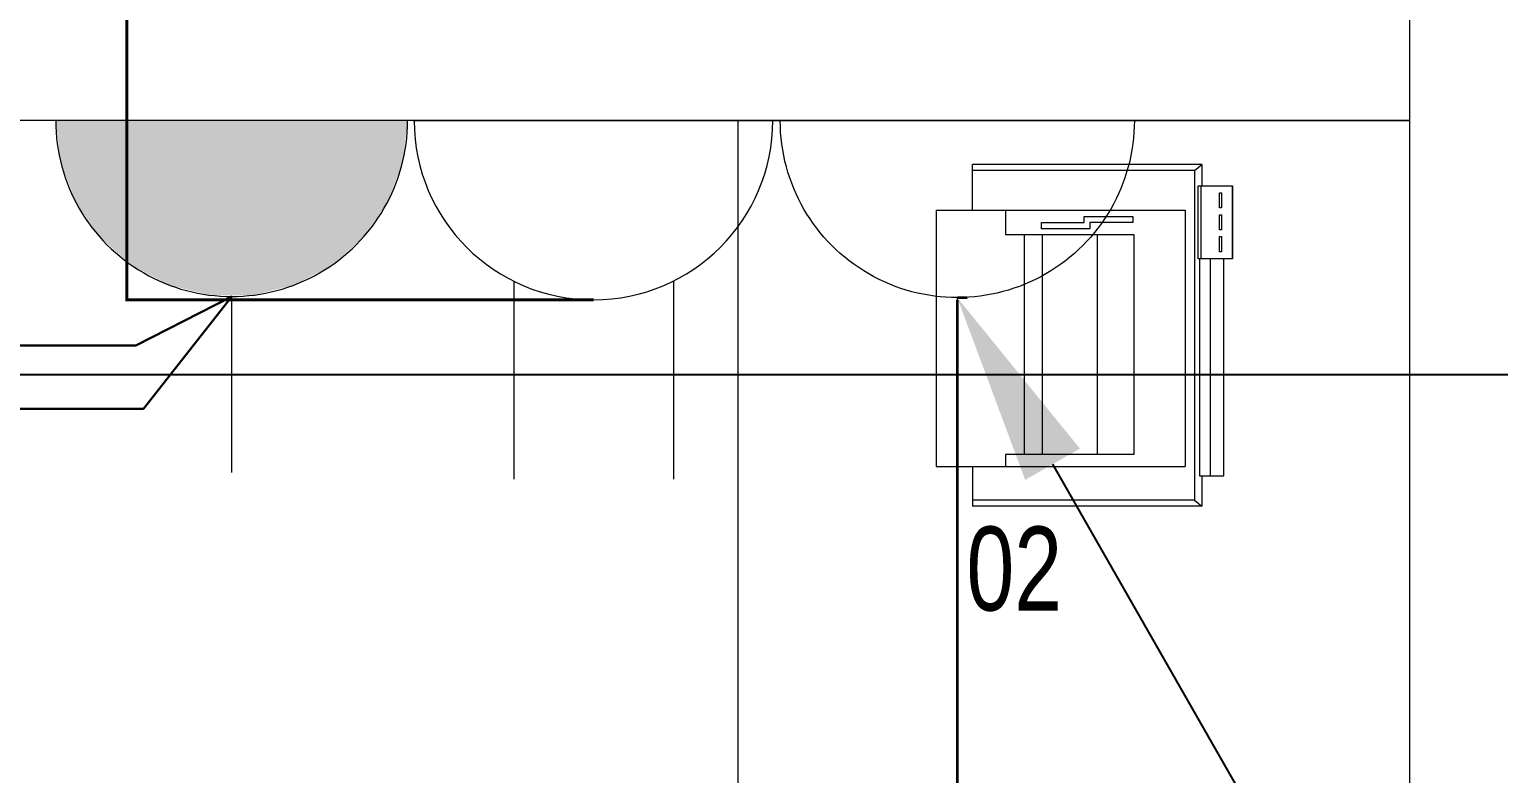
# Model space of a CAD drawing. Header units: metres. Extents: x 75097 to 220695, y -1557923 to -1361206.
# Drawn here: x 102112 to 103643, y -1404704 to -1403928 of the extents above; entities that cross this region are included whole.
import ezdxf
from ezdxf import colors
from ezdxf.entities.mleader import LeaderData, LeaderLine
from ezdxf.math import Vec2, Vec3

# ---------------------------------------------------------------- set-up
doc = ezdxf.new("R2010")
doc.units = ezdxf.units.M
doc.layers.get('0').update_dxf_attribs({"lineweight": 0})
doc.layers.add('A-100 - Copy$0$axes', color=8, linetype='Continuous')
for name, color, linetype, lineweight in [('A-100 - Copy$0$Medical Equipment and Furniture', 8, 'Continuous', 0), ('A-100 - Copy$0$Walls', 8, 'Continuous', 0), ('E-LG', 245, 'Continuous', 30)]:
    doc.layers.add(name, color=color, linetype=linetype, lineweight=lineweight)
doc.layers.add('E-POWR', color=7, linetype='Continuous', lineweight=9, true_color=0x4e7e3e)
doc.layers.add('E-PW', color=7, linetype='Continuous', lineweight=9, true_color=0x4e7e3e)
doc.styles.add('A-100 - Copy$0$X3G_ENTITY_257CFD', font='swisscl.ttf', dxfattribs={"height": 200})
doc.styles.get("Standard").update_dxf_attribs({"font": 'GOTHIC.TTF'})

# ---------------------------------------------------------------- blocks, each defined once
blk = doc.blocks.new('GI-041_dwg_E-SKT2-3902840-GI-041')
at = {"layer": 'E-POWR'}
blk.add_line((0.1982, 0), (-0.1982, 0), dxfattribs=at)
at = {"layer": 'E-PW'}
for p, q in [((-0.0879, 0.1765), (-0.0879, 0.3944)), ((0.0878, 0.1766), (0.0878, 0.3944)), ((-0.1466, 0), (0.1466, 0))]:
    blk.add_line(p, q, dxfattribs=at)
blk.add_arc((0, 0), 0.1972, 0.0142, 180.0142, dxfattribs=at)
blk = doc.blocks.new('NORMAL SOCKET')
at = {"layer": 'E-POWR'}
for p, q in [((0, 307.7), (0, 615.4)), ((-307.7, 0), (307.7, 0))]:
    blk.add_line(p, q, dxfattribs=at)
blk.add_ellipse((0, 0), major_axis=(32.8, 305.9), ratio=1, start_param=4.81904, end_param=7.960633, dxfattribs=at)
blk = doc.blocks.new('GI-041_dwg_UPS-E-SKT1-3902843-GI-041')
at = {"layer": 'E-POWR'}
blk.add_hatch(color=256, dxfattribs=at).paths.add_polyline_path([(-0.1987, -0.0005), (0.1987, -0.0005), (0.1929, 0.0471), (0.176, 0.0919), (0.1487, 0.1313), (0.1129, 0.1631), (0.0705, 0.1853), (0.024, 0.1968), (-0.024, 0.1968), (-0.0705, 0.1853), (-0.1129, 0.1631), (-0.1487, 0.1313), (-0.176, 0.0919), (-0.1929, 0.0471)], flags=0)
for p, q in [((0, 0.1983), (0, 0.397)), ((-0.1987, -0.0005), (0.1987, -0.0005)), ((-0.1473, -0.0005), (0.1473, -0.0005))]:
    blk.add_line(p, q, dxfattribs=at)
blk.add_arc((0, -0.0005), 0.1987, 360, 180, dxfattribs=at)
blk = doc.blocks.new('A-100 - Copy$0$ITPPLT2C-P')
for p, q in [((0.0229, 0.0318), (0.2618, 0.0318)), ((0.0304, 0.0256), (0.0229, 0.0318)), ((0.0229, 0), (0.0229, 0.0318)), ((0.2618, -0.0096), (0.2618, 0.0318)), ((0.0304, -0.3182), (0.0304, 0.0256)), ((0.0304, 0.0256), (0.2618, 0.0256)), ((0, 0), (0, -0.2262)), ((0.0252, 0), (0, 0)), ((0.0139, 0), (0.0139, -0.2262)), ((0.0252, 0), (0.0139, 0)), ((0.0252, -0.2262), (0.0252, 0)), ((0.0401, -0.2769), (0.0401, -0.0096)), ((0.3, -0.0096), (0.0401, -0.0096)), ((0.2274, -0.0222), (0.2274, -0.0096)), ((0.3, -0.2769), (0.3, -0.0096)), ((0.0939, -0.2515), (0.0939, -0.0222)), ((0.0939, -0.0222), (0.2274, -0.0222)), ((0.1321, -0.2515), (0.1321, -0.0222)), ((0.1894, -0.2515), (0.1894, -0.0222)), ((0.2082, -0.2515), (0.2082, -0.0222)), ((-0.0091, -0.2262), (0.0267, -0.2262)), ((-0.0091, -0.3023), (-0.0091, -0.2262)), ((-0.0087, -0.2262), (0.0236, -0.2262)), ((-0.0087, -0.3023), (-0.0087, -0.2262)), ((0, -0.2262), (0.0252, -0.2262)), ((0.0139, -0.2262), (0.0252, -0.2262)), ((0.0236, -0.2262), (0.0236, -0.3023)), ((0.0267, -0.2262), (0.0267, -0.3023)), ((0.0023, -0.2495), (0.0023, -0.2334)), ((0.0023, -0.2334), (0.0045, -0.2334)), ((0.0045, -0.2334), (0.0045, -0.2495)), ((0.0045, -0.2495), (0.0023, -0.2495)), ((0.0023, -0.2721), (0.0023, -0.2562)), ((0.0023, -0.2562), (0.0045, -0.2562)), ((0.0045, -0.2562), (0.0045, -0.2721)), ((0.2274, -0.2515), (0.0939, -0.2515)), ((0.1395, -0.2575), (0.19, -0.2575)), ((0.1395, -0.2641), (0.1395, -0.2575)), ((0.19, -0.2575), (0.19, -0.2641)), ((0.2274, -0.2769), (0.2274, -0.2515)), ((0.0045, -0.2721), (0.0023, -0.2721)), ((0.0947, -0.2701), (0.0947, -0.2641)), ((0.0947, -0.2641), (0.1395, -0.2641)), ((0.1457, -0.2701), (0.0947, -0.2701)), ((0.19, -0.2641), (0.1457, -0.2641)), ((0.1457, -0.2641), (0.1457, -0.2701)), ((0.0023, -0.295), (0.0023, -0.2793)), ((0.0023, -0.2793), (0.0045, -0.2793)), ((0.0045, -0.2793), (0.0045, -0.295)), ((0.3, -0.2769), (0.0401, -0.2769)), ((0.2618, -0.2769), (0.2618, -0.3246)), ((0.0267, -0.3023), (-0.0091, -0.3023)), ((0.0236, -0.3023), (-0.0087, -0.3023)), ((0.0045, -0.295), (0.0023, -0.295)), ((0.0229, -0.3246), (0.0229, -0.3023)), ((0.0304, -0.3182), (0.0229, -0.3246)), ((0.0304, -0.3182), (0.2618, -0.3182)), ((0.0229, -0.3246), (0.2618, -0.3246))]:
    blk.add_line(p, q)
blk = doc.blocks.new('A-100 - Copy')
at = {"layer": 'A-100 - Copy$0$axes'}
blk.add_line((178940.3, -1404287.7, 2.4), (95748.8, -1404287.7, 2.4), dxfattribs=at)
at = {"layer": 'A-100 - Copy$0$Medical Equipment and Furniture', "elevation": 2.4}
for points in [[(103550.3, -1404022.7), (103550.3, -1408022.7), (102850.3, -1408022.7)], [(102850.3, -1407322.7), (102850.3, -1404022.7), (103550.3, -1404022.7)]]:
    blk.add_lwpolyline(points, dxfattribs=at)
at = {"layer": 'A-100 - Copy$0$Walls'}
for p, q in [((103550.3, -1403872.7, 2.4), (103550.3, -1404022.7, 2.4)), ((103550.3, -1404022.7, 2.4), (99295.3, -1404022.7, 2.4))]:
    blk.add_line(p, q, dxfattribs=at)
at = {"layer": 'A-100 - Copy$0$Medical Equipment and Furniture', "extrusion": (1.19895e-18, -8.17187e-07, -1), "xscale": -1000, "yscale": 1000.000000000006, "zscale": 1000.000000000002, "rotation": 180}
blk.add_blockref('A-100 - Copy$0$ITPPLT2C-P', (-103356.7, -1404392.9, -1.2), dxfattribs=at)
at = {"layer": 'A-100 - Copy$0$Medical Equipment and Furniture', "insert": (103138.3, -1404446, 2.4), "char_height": 87.47, "attachment_point": 2, "style": 'A-100 - Copy$0$X3G_ENTITY_257CFD'}
blk.add_mtext('02', dxfattribs=at)

msp = doc.modelspace()

# ---------------------------------------------------------------- linework, layer by layer
at = {"layer": 'E-LG', "color": 1, "elevation": 2.4}
msp.add_lwpolyline([(99478.7, -1400255.6), (99604.2, -1400374.6), (99604.2, -1403461.1), (99478.7, -1403569.2), (99618.8, -1403735.9), (99618.8, -1404252.3, 0.414214), (99623.8, -1404257.3), (102222.4, -1404257.3), (102322.5, -1404206.1), (102230.5, -1404323.2), (99623.8, -1404323.2, 0.414214), (99618.8, -1404328.2), (99618.8, -1408355), (99478.7, -1408541.3), (99630.3, -1408700.6), (99630.3, -1413172.7), (99478.7, -1413278.2), (99628.7, -1413351.7), (99628.7, -1417921.9), (99478.7, -1418070.9), (99625, -1418178.8), (99625, -1421782.9), (99478.7, -1421950.9)], format="xyb", dxfattribs=at)
at = {"layer": 'E-POWR', "const_width": 3}
for points in [[(102699.7, -1404209.6), (102213.1, -1404209.6), (102213.1, -1403688.1), (100108.5, -1403688.1), (99482.2, -1403688.1), (99482.2, -1401391.8), (99477.9, -1398112.5), (99477.9, -1397353.5), (99757.8, -1397353.5), (99757.8, -1400351.6), (100350.7, -1400351.6), (100350.7, -1400840.4), (103734.9, -1400840.4), (103734.9, -1398386.7), (105084.3, -1398386.7)], [(103078.9, -1404209.6), (103078.9, -1404209.6), (103078.9, -1407604.3), (99479.9, -1407604.3), (99479.9, -1408961.1), (99479.9, -1414374.4), (99478.9, -1414948.2), (99479.9, -1417698.3), (99479.9, -1419865.6), (99479.9, -1419865.6)], [(103078.9, -1404207.3), (103089.4, -1404207.3)]]:
    msp.add_lwpolyline(points, dxfattribs=at)

# ---------------------------------------------------------------- block references
at = {"xscale": 923.0399999999992, "yscale": 923.0399999999992, "zscale": 923.0399999999992, "rotation": 180}
msp.add_blockref('GI-041_dwg_UPS-E-SKT1-3902843-GI-041', (102322.4, -1404023.1, 2.4), dxfattribs=at)
at = {"layer": 'E-POWR', "color": 85, "extrusion": (0, 0, -1), "xscale": -947.6469886575185, "yscale": 947.6469886575185, "zscale": -947.6469886575185, "rotation": 179.992776051469}
msp.add_blockref('GI-041_dwg_E-SKT2-3902840-GI-041', (-102699.6, -1404022.7, -2.4), dxfattribs=at)
at = {"layer": 'E-POWR', "color": 85, "xscale": -0.6, "yscale": 0.6, "zscale": 0.6, "rotation": 180}
msp.add_blockref('NORMAL SOCKET', (103078.9, -1404022.6, 2.4), dxfattribs=at)

# ---------------------------------------------------------------- leaders
at = {"layer": 'E-POWR'}
ml = msp.add_multileader_mtext('Standard', dxfattribs=at)
ml.set_content('#B1\\PTO PP-01', color=256)
ml.set_leader_properties()
ml.build(insert=Vec2(0, 0))
ml.multileader.update_dxf_attribs({"text_right_attachment_type": 6, "dogleg_length": 200, "arrow_head_size": 200})
ctx = ml.context
ctx.base_point, ctx.char_height, ctx.arrow_head_size, ctx.landing_gap_size, ctx.plane_origin = Vec3(103636.8, -1404833.3, 2.4), 150, 200, 0.09, Vec3(104275.9, -1405916.9, 2.4)
ctx.right_attachment = 6
notes = []
notes.append((ctx, [(0, (1, 1, 0), (103436.8, -1404833.3, 2.4), (1, 0), 200, [(0, [(103078.9, -1404207.3, 2.4)], 0, [])])]))
ctx.mtext.insert, ctx.mtext.flow_direction = Vec3(103636.9, -1404756.4, 2.4), 5
for ctx, leaders in notes:
    for number, flags, end, landing, length, lines in leaders:
        leader = LeaderData()
        leader.index, (leader.has_last_leader_line, leader.has_dogleg_vector, leader.attachment_direction) = number, flags
        leader.last_leader_point, leader.dogleg_vector, leader.dogleg_length = Vec3(end), Vec3(landing), length
        for number, points, colour, breaks in lines:
            line = LeaderLine()
            line.index, line.vertices, line.color, line.breaks = number, Vec3.list(points), colors.encode_raw_color(colour), breaks
            leader.lines.append(line)
        ctx.leaders.append(leader)

# ---------------------------------------------------------------- next in the draw order: block references
msp.add_blockref('A-100 - Copy', (0, 0))

doc.saveas('drawing.dxf')
